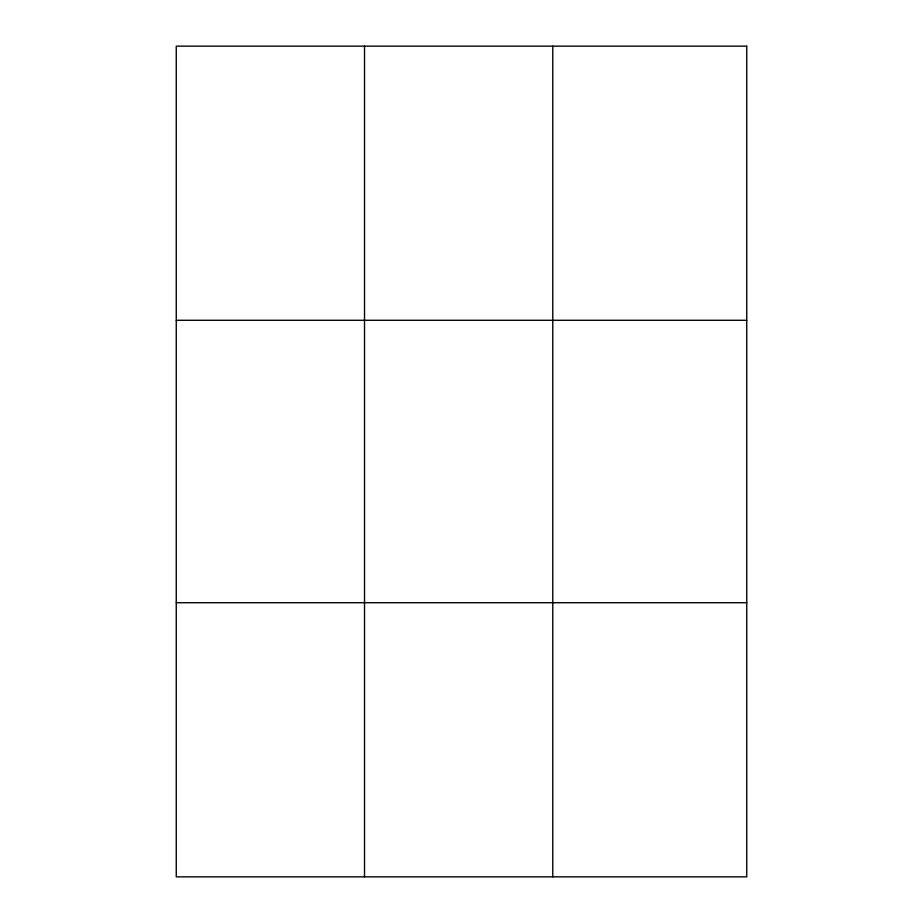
<?xml version="1.0" encoding="UTF-8"?>
<svg xmlns="http://www.w3.org/2000/svg" width="923" height="923" viewBox="0 0 923 923"><rect width="100%" height="100%" fill="white"/><g stroke="black" fill="none" stroke-linecap="round" stroke-linejoin="round"><path stroke-width="1.38" d="M364.516 876.85L364.516 46.15M552.773 876.85L552.773 46.15M176.258 320.281L746.742 320.281M176.258 602.719L746.742 602.719M746.742 46.15L746.742 876.85L176.258 876.85L176.258 46.15L746.742 46.15"/></g></svg>
